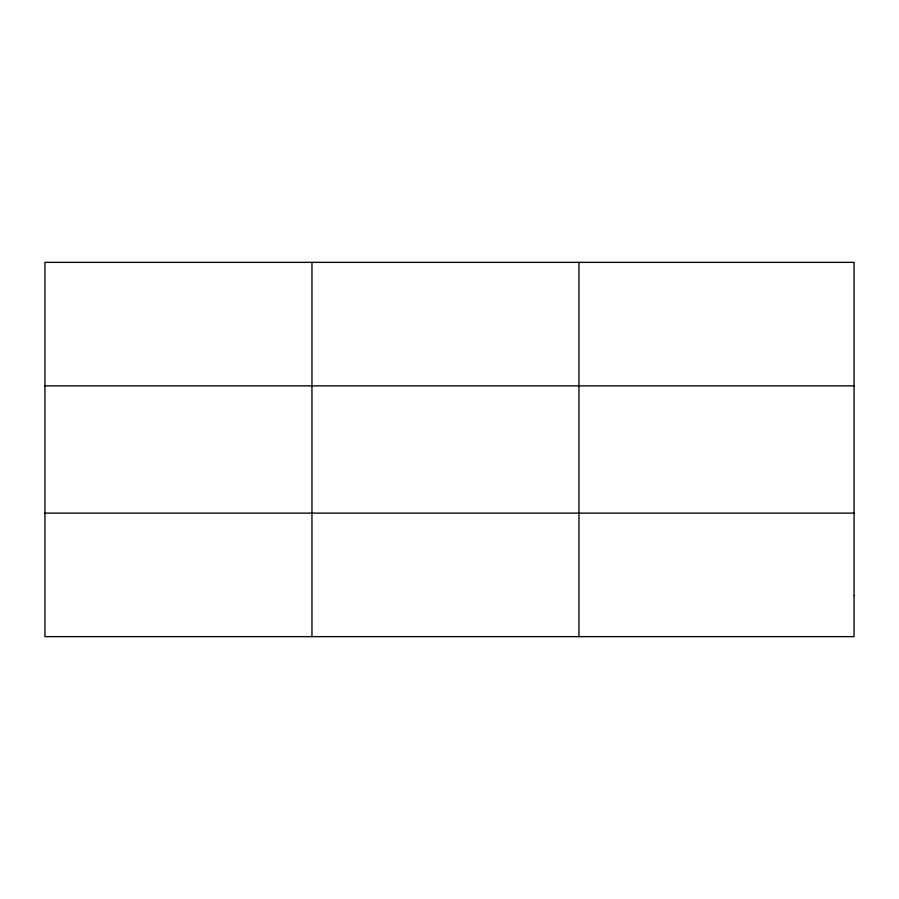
<?xml version="1.0" encoding="UTF-8"?>
<svg xmlns="http://www.w3.org/2000/svg" width="899" height="899" viewBox="0 0 899 899"><rect width="100%" height="100%" fill="white"/><g stroke="black" fill="none" stroke-linecap="round" stroke-linejoin="round"><path stroke-width="1.35" d="M311.953 262.362L311.953 636.638M578.956 262.362L578.956 636.638M44.95 385.873L854.05 385.873M44.95 513.127L854.05 513.127M854.05 595.475L854.05 636.638L44.95 636.638L44.95 262.362L854.05 262.362L854.05 595.475"/></g></svg>
